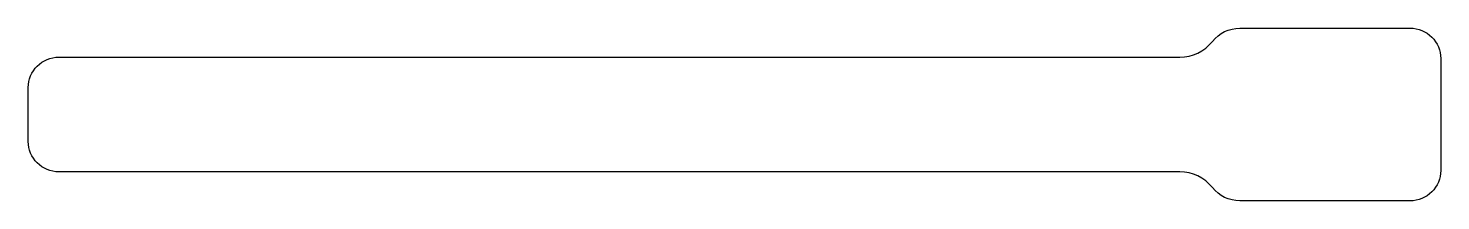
# Model space of a CAD drawing. Header units: millimetres. Extents: x -102 to 0, y -6 to 6.
import ezdxf

# ---------------------------------------------------------------- set-up
doc = ezdxf.new("R2010")
doc.units = ezdxf.units.MM
doc.layers.get('0').update_dxf_attribs({"linetype": 'CONTINUOUS'})

msp = doc.modelspace()

# ---------------------------------------------------------------- linework, layer by layer
msp.add_lwpolyline([(-18.84, 4.15, 0.229056), (-16.49, 5.29, -0.229056), (-14.5, 6.25), (-2.2, 6.25, -0.414214), (0, 4.05), (0, -4.05, -0.414214), (-2.2, -6.25), (-14.5, -6.25, -0.229056), (-16.49, -5.29, 0.229056), (-18.84, -4.15), (-99.8, -4.15, -0.414214), (-102, -1.95), (-102, 1.95, -0.414214), (-99.8, 4.15)], format="xyb", close=True)

doc.saveas('drawing.dxf')
